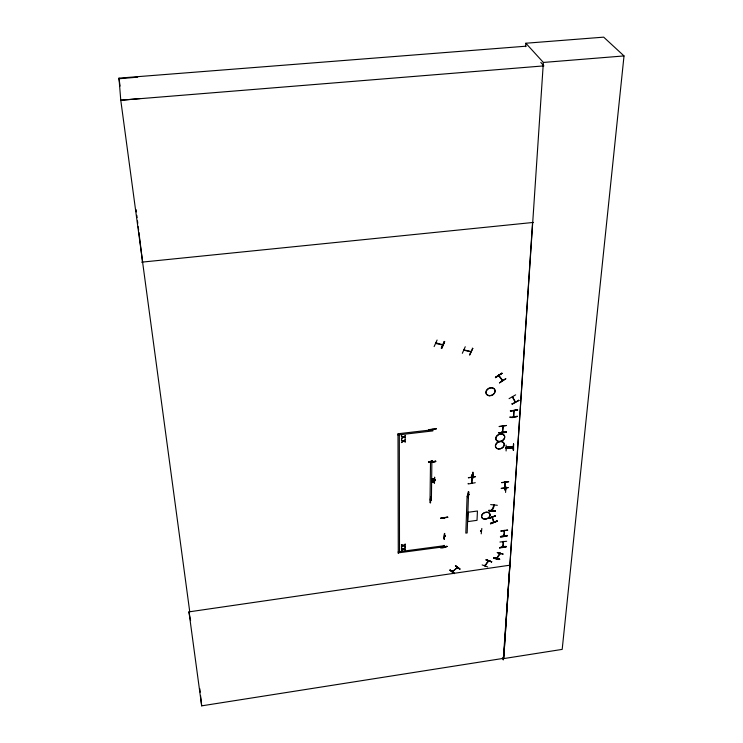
<?xml version="1.0" encoding="UTF-8"?>
<svg xmlns="http://www.w3.org/2000/svg" width="743" height="743" viewBox="0 0 743 743"><rect width="100%" height="100%" fill="white"/><g stroke="black" fill="none" stroke-linecap="round" stroke-linejoin="round"><path stroke-width="1.11" d="M401.452 549.866L401.536 550.535L403.365 549.374L405.195 549.987L405.111 549.3M403.681 548.826L405.204 548.195L405.121 547.526M401.452 546.384L401.536 547.043L403.375 545.882L405.204 546.504L405.121 545.817M403.681 545.334L405.204 544.693L405.121 544.034M403.365 441.119L405.409 442.104L405.316 441.37M403.783 440.794L405.409 440.06L405.325 439.354M403.375 437.153L405.418 438.138L405.325 437.413M403.793 436.828L405.418 436.095L405.325 435.379M452.283 571.739L457.316 567.661M456.945 568.024L457.623 567.745M452.181 571.172L452.524 571.841L457.447 567.271M432.324 461.644L431.887 460.734L431.404 499.955L430.03 500.141L430.531 461.143M397.876 434.98L432.816 430.921L432.695 429.37M435.686 461.041C436.382 462.165 428.182 463.195 428.451 461.951M430.578 496.937L430.178 502.881L430.615 496.918M430.634 497.104L430.569 502.835M432.584 430.067L432.602 429.445M432.138 460.697L431.999 461.747L432.342 461.189M432.844 430.03L432.575 429.528M430.476 499.667L431.423 499.798L430.643 499.909M398.155 552.885L444.221 546.746L444.11 545.334M434.228 483.219L434.627 477.192M434.646 477.387L434.469 482.987M435.166 479.634L435.398 480.322L434.757 480.405L435.379 480.099M440.813 518.363L447.797 517.128L440.729 518.094M444.481 518.373L444.008 517.537M444.184 517.917L444.119 518.521L444.258 517.444M443.738 546.476L443.385 546.523M444.62 533.641L444.128 539.139L444.602 533.418M444.147 539.102L444.333 533.688M444.444 539.028L444.565 533.446M446.896 546.263C447.49 546.681 439.819 549.365 440.042 547.201M468.461 495.748L467.161 532.935L465.833 533.121L467.096 495.934M475.269 482.718L468.201 483.972L468.118 483.414M471.471 482.198L471.87 483.173L472.139 477.433L471.591 483.191L471.619 482.653M471.805 477.981L471.861 477.517M468.034 494.606C467.375 494.968 468.155 495.507 468.053 494.318M467.802 497.596L468.387 491.829L468.192 497.541M468.545 492.005L468.239 497.708L468.889 491.987L468.322 491.662M471.889 474.935L472.158 475.483L471.991 474.731M472.464 474.963L472.724 475.399L472.622 474.712M472.659 478.13L472.901 472.111L473.05 478.074L472.557 477.879M481.826 528.44L481.213 533.845M506.029 431.627C506.763 432.76 498.581 433.754 498.841 432.556M502.194 431.813L502.426 432.342L503.057 426.259L502.714 432.287L502.259 431.321M525.654 46.67L525.849 43.233L603.688 37.15L624.018 55.929L562.182 649.391L503.698 658.595L532.564 222.51M506.122 432.194L498.934 432.844L506.113 431.85M499.185 426.463L506.522 425.47L499.259 426.621M499.602 547.907C505.166 545.278 511.741 546.653 499.602 547.897M499.937 542.028L506.661 541.266M506.085 445.066L506.104 450.973M502.844 547.08L503.187 541.861M512.902 397.366L512.354 396.994M503.141 547.006L503.466 542.297M513.58 449.979L513.552 443.952M513.292 450.007L513.534 443.942L513.199 450.044M501.321 488.541L508.296 487.584L501.228 488.244M507.181 535.424C501.906 537.988 494.875 536.604 507.19 535.48M500.912 530.929L507.58 530.047M504.432 487.519C504.664 487.835 505.5 487.854 504.543 487.055M505.082 482.374L504.943 487.965L504.785 487.027M505.129 481.91L504.692 487.547M505.036 482.495L504.776 482.467M503.698 658.595L543.365 62.449L525.849 43.233M504.794 489.349L504.989 489.888L505.704 489.553M517.128 416.136C517.862 417.269 509.633 418.216 509.902 417.009M510.441 411.083L517.713 409.867L510.33 410.823M505.974 486.776L505.584 492.433M503.735 536.047C504.033 536.502 505.045 531.022 503.986 530.353M504.413 531.236L504.172 530.79M503.884 535.146L504.033 536.121L504.218 530.326M513.942 410.656L513.469 416.814L513.404 415.848M514.23 410.647L514.147 411.316L513.887 410.703M513.654 415.82L513.757 416.795L513.933 410.721M450.109 569.909L449.914 570.401L454.437 573.392M450.147 570.169L454.214 573.652M499.751 553.554L499.946 554.037L500.076 553.424M491.857 510.627L491.782 509.763M493.928 505.11L493.705 505.611M493.631 504.785C495.618 506.763 487.928 516.849 494.188 505.147M495.144 510.72C489.154 512.298 483.842 508.871 495.21 511.017M495.135 511.268L488.56 510.757M488.402 561.086L488.513 561.615L488.718 561.011M488.727 560.64L485.086 565.952L484.91 565.46M471.916 483.052L471.731 482.625M436.401 428.887L429.017 429.779M494.179 505.249L493.965 504.692M503.03 426.798L502.862 426.38M502.723 432.185L502.556 431.767M506.289 447.602L513.404 446.654L506.224 447.481M468.424 477.823L475.539 476.653L468.35 477.647M492.061 517.342L492.479 517.806L492.293 517.249M493.686 522.199L493.398 521.354M443.422 546.523L443.441 546.997L443.209 546.458M510.422 410.99L517.583 409.95M502.379 431.813L502.509 431.293M503.141 541.907L503.15 542.455L503.002 541.424M508.676 481.817L501.692 482.709M499.51 559.525C486.572 554.752 498.423 561.179 499.584 559.052M493.807 557.491L499.64 559.275M502.612 380.407L501.989 380.156M502.584 380.323L498.674 375.085M499.89 552.987L500.271 553.6L500.095 553.043M433.095 481.733L432.853 479.281L433.095 481.733L433.661 481.613L433.42 479.161L432.844 479.281M437.098 340.015L434.126 346.6M441.361 348.226L444.212 341.418L444.658 341.696L441.751 348.309L441.249 347.993M441.444 348.216L444.305 341.585M441.732 348.291L444.648 341.687M462.332 353.306L465.248 346.749M464.579 349.86L464.514 350.408L464.403 349.647L463.929 349.972M469.455 354.857L472.762 348.43L469.817 354.978M482.17 564.921L487.677 566.918M500.271 553.6L497.011 558.448M484.91 565.776L488.392 560.649M485.42 565.525L485.16 565.033M509.559 447.342L509.503 447.797M510.125 447.76L510.172 447.305M498.925 375.902L498.887 375.494M434.683 480.21L435.407 480.117M431.404 500.03L430.476 499.472M472.65 475.39L472.483 474.666M468.331 494.615L468.972 494.476M493.724 558.021L499.695 559.303M497.281 552.671L502.992 553.972M497.336 505.286L490.64 504.608M492.182 517.797L492.107 516.822M492.358 517.342L493.984 522.199L493.631 521.27M486.256 559.758L491.755 561.782L486.284 559.767M486.071 560.036L491.717 561.773M452.924 571.497L452.784 570.995M457.53 567.828L457.149 567.215M472.697 475.371L472.084 475.427M504.989 489.841L505.695 489.748L505.37 489.089M481.241 531.347L481.027 530.651L481.269 531.375L480.461 530.92M452.32 571.367L452.701 571.339M492.479 517.806L492.275 517.323M485.123 565.897L484.705 565.321M442.754 345.04L435.602 343.452M470.821 351.783L463.827 350.194M502.732 426.956L502.565 425.869M455.663 565.776L459.973 569.064L455.682 565.794M455.394 566.027L459.936 569.054M444.407 518.438L444.017 517.472M497.299 552.578L503.076 554.148M501.989 373.441L495.34 377.407L501.859 373.19M501.785 373.162L495.553 377.685M499.491 382.859L505.909 378.633L499.5 382.868M401.415 435.881L403.486 436.884L405.418 435.621M401.415 438.426L403.458 437.395M401.415 439.847L403.486 440.85L405.409 439.596M401.415 442.391L403.458 441.361M486.089 559.953L491.578 561.949M401.499 438.667L402.975 436.958M401.499 442.633L402.975 440.933M402.92 545.464L401.536 544.805L403.393 545.436L405.214 544.285M402.92 548.956L401.536 548.297L403.393 548.928L405.204 547.777M403.003 545.724L401.536 547.043M403.003 549.216L401.536 550.535M515.67 394.83L509.066 398.657M518.874 400.561L512.206 404.201L511.927 403.69M493.482 505.175L493.928 505.751L493.761 505.259M455.431 565.943L459.694 569.203M488.736 518.28L495.405 515.772L488.848 518.549M488.81 518.447L495.46 515.948M490.473 523.295C510.98 515.893 477.015 529.016 497.271 521.242M497.188 521.001L490.566 523.527M497.076 557.928L496.705 558.495L496.519 558.058M480.73 531.18L480.554 530.716M430.791 499.825L430.624 499.389M433.141 481.603L433.661 481.613M432.417 482.3L434.423 481.891L434.098 478.594M432.361 482.365L432.017 478.966L434.218 478.473L434.562 481.966L432.305 482.439L431.971 478.947M432.017 478.966L434.153 478.529M502.314 380.5L498.702 375.689M502.426 657.778L503.252 659.923L509.791 565.209L188.954 611.87L201.678 705.85L503.596 658.335M444.249 545.706L398.155 551.845M446.989 546.514L440.116 547.424L446.961 546.486M467.254 496.296L468.619 496.12M481.334 531.106L480.675 531.421M445.252 535.87L444.741 536.483L444.444 535.852M500.875 531.134L507.673 530.205M500.522 536.604L507.274 535.722M440.051 547.257L446.896 546.319M440.794 518.261L447.778 517.323M506.317 447.351L513.432 446.432M506.215 447.509L513.422 446.432M506.178 448.224L513.376 447.416L506.243 448.4M430.671 461.514L432.082 461.329M505.008 489.646L505.63 489.563M469.037 494.532L468.304 494.114M467.663 494.884L469.028 494.727M506.113 432.147L498.925 433.113M472.093 475.232L472.734 475.149M397.867 433.782L432.835 429.733M428.525 462.211L435.788 461.282L428.46 462.016M428.535 462.517L435.769 461.579M141.625 262.168L533.437 222.426M512.586 396.873L515.475 402.009M140.121 98.55L120.775 100.249L118.982 78.136L526.063 46.187M119.029 78.749L137.631 77.161M543.365 62.449L624.018 55.929M543.913 65.876L120.775 100.249L189.744 611.749L188.954 611.87L190.607 620.591M464.096 349.962L470.96 351.523M492.21 517.89L491.875 516.905M445.233 536.177L444.593 535.777M488.643 510.469L495.256 510.97M493.714 522.227L492.08 517.388M463.901 349.572L464.394 349.674M472.78 348.458L472.279 348.142M499.575 559.107L493.798 557.529M434.701 480.442L434.516 479.783M504.989 489.888L504.887 489.145M503.42 541.833L503.234 541.396M472.102 477.424L471.926 476.997M403.765 549.086L405.195 549.56M403.765 545.594L405.204 546.068M403.876 441.045L405.409 441.611M401.415 440.339L403.068 441.175M403.876 437.07L405.418 437.655M401.415 436.373L403.068 437.2M442.726 344.743L435.695 342.792M503.132 546.588L502.946 546.151M444.138 518.456L443.924 517.982M503.884 530.855L504.135 531.384L503.903 530.474M471.814 478.028L471.582 477.563M450.082 569.965L454.502 573.429M540.811 62.449L543.133 65.022M495.497 377.602L501.924 373.339M515.15 402.121L512.382 397.05M518.651 400.143L518.902 400.607M512.076 403.969L518.744 400.328M498.451 375.234L498.702 375.763M502.816 425.841L503.085 426.371M502.157 431.813L502.426 432.342M508.593 481.64L501.618 482.541M504.887 481.947L505.286 482.969L504.887 482.003M436.197 342.894L436.494 343.396M493.742 504.673L494.151 505.249M503.652 535.183L504.033 536.121M503.55 535.619L503.8 536.149M492.107 509.726L492.34 510.218L491.875 509.707M502.927 541.545L503.15 542.455M493.779 521.716L493.984 522.199M471.675 477.034L472.084 478.009M471.675 477.09L471.814 477.582M490.454 523.239L490.649 523.759M471.378 482.671L471.591 483.089M499.76 553.08L496.742 558.439L496.528 557.937M499.528 553.433L499.705 553.99M497.058 557.603L497.271 558.104L496.77 557.584M468.787 494.049L469.102 494.717M467.561 494.383L467.728 495.126M467.468 494.578L467.653 495.079M436.327 428.72L428.952 429.612M488.132 560.993L488.476 561.624M431.804 461.217L432.008 461.635M435.24 479.69L435.472 480.312M434.674 479.699L434.831 480.424M445.066 535.712L445.363 536.372L444.435 536.037M456.926 567.689L457.196 568.126L456.787 567.503M443.766 546.476L443.302 546.021M452.543 570.893L452.942 571.516M399.316 434.794L399.502 551.65M401.452 544.545L401.536 545.232M401.452 548.046L401.536 548.733M517.212 416.359L509.995 417.26M507.265 535.963L500.513 536.883M513.339 447.723L506.234 448.623M118.982 78.136L120.05 86.086M136.09 209.619L136.378 211.904M136.796 215.321L137.083 217.597M137.501 221.024L137.789 223.299M138.207 226.717L138.635 230.144M138.922 232.42L142.591 262.065M199.821 688.77L200.192 692.188M200.564 695.606L201.678 705.85M398.007 434.144L398.276 553.266M401.499 436.122L401.499 436.615M401.499 440.097L401.499 440.59M468.109 512.289L467.737 521.623L477.025 520.332L477.443 511.008L468.109 512.289M506.308 546.625L499.593 547.591L506.308 546.625M468.304 494.745L468.155 494.188L468.35 494.764M491.875 510.645L491.671 510.153L491.857 510.701M498.934 441.593A4.634 3.566 -24.9 0 0 504.664 436.327A4.634 3.566 -24.9 0 0 497.299 435.602A4.634 3.566 -24.9 0 0 498.934 441.593M498.85 441.407A4.625 3.557 -24.9 0 0 504.562 436.15A4.625 3.557 -24.9 0 0 497.225 435.426A4.625 3.557 -24.9 0 0 498.85 441.407M498.525 449.032A4.616 3.539 -24.6 0 0 504.228 443.812A4.616 3.539 -24.6 0 0 496.9 443.097A4.616 3.539 -24.6 0 0 498.525 449.032M498.442 448.846A4.597 3.529 -24.6 0 0 504.125 443.636A4.597 3.529 -24.6 0 0 496.816 442.921A4.597 3.529 -24.6 0 0 498.442 448.846M489.182 395.768A4.774 3.771 -25.9 0 0 495.052 390.261A4.774 3.771 -25.9 0 0 487.464 389.425A4.774 3.771 -25.9 0 0 489.182 395.768M489.098 395.582A4.755 3.761 -25.9 0 0 494.959 390.094A4.755 3.761 -25.9 0 0 487.389 389.258A4.755 3.761 -25.9 0 0 489.098 395.582M484.575 519.199A4.43 3.278 -22.3 0 0 490.027 514.305A4.43 3.278 -22.3 0 0 482.959 513.747A4.43 3.278 -22.3 0 0 484.575 519.199M484.492 519.004A4.421 3.269 -22.3 0 0 489.943 514.119A4.421 3.269 -22.3 0 0 482.885 513.571A4.421 3.269 -22.3 0 0 484.492 519.004"/></g></svg>
